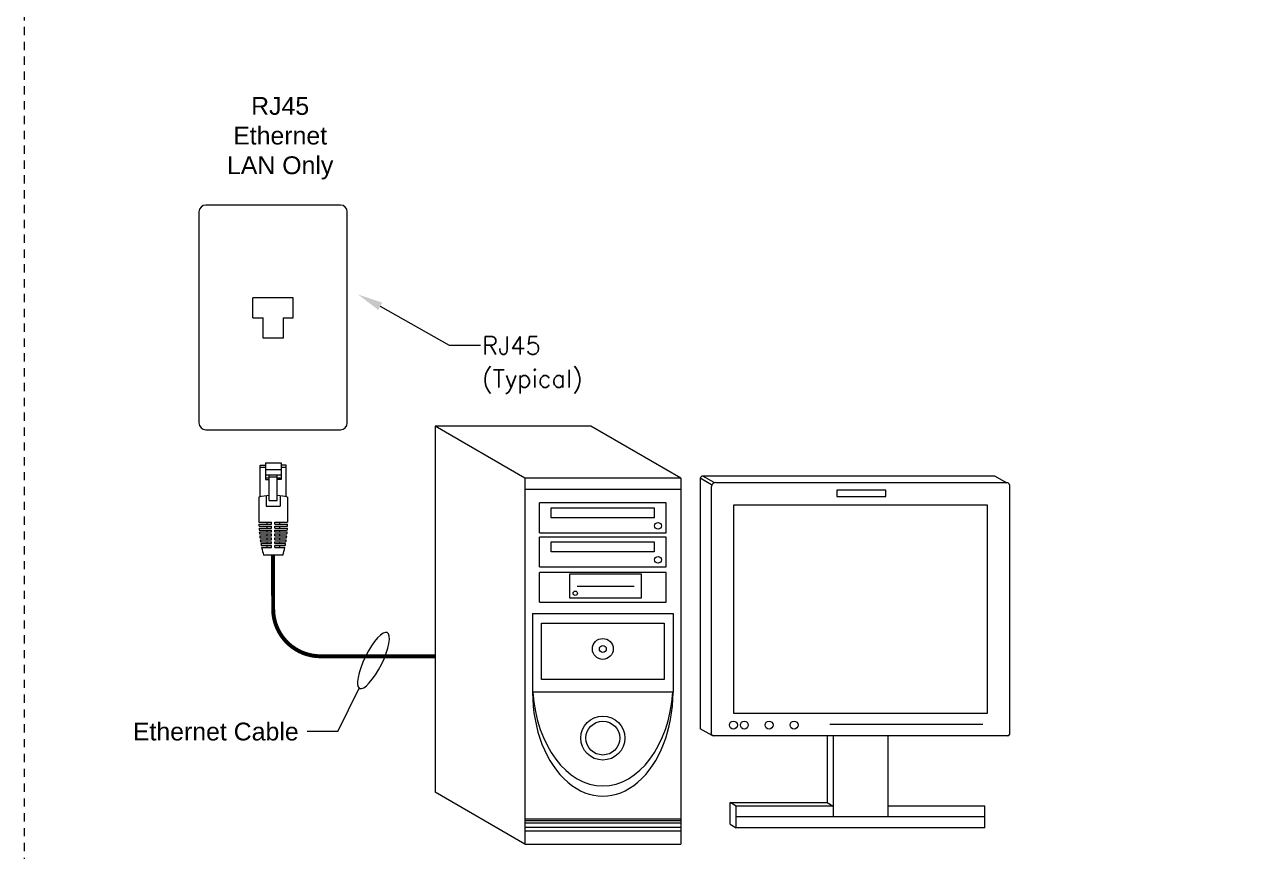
# Model space of a CAD drawing. Header units: inches. Extents: x -60 to 2005, y -577 to 104.
# Drawn here: x 1441.45 to 1459.9, y 24.49 to 37.03 of the extents above; entities that cross this region are included whole.
import ezdxf

# ---------------------------------------------------------------- set-up
doc = ezdxf.new("R2010")
doc.units = ezdxf.units.IN
doc.header["$MEASUREMENT"] = 0
doc.linetypes.add('HIDDEN2', pattern=[0.1875, 0.125, -0.0625])
doc.layers.get('0').update_dxf_attribs({"lineweight": 5})
doc.layers.add('WS_DETAIL', color=7, linetype='Continuous', lineweight=5)
doc.styles.add('ARIAL', font='arial.ttf')
doc.styles.add('ROMANS', font='ROMANS.shx', dxfattribs={"height": 0.0625})

# ---------------------------------------------------------------- blocks, each defined once
blk = doc.blocks.new('A$C756910A1')
at = {"layer": 'WS_DETAIL'}
for p, q in [((0.15, 6.6), (0.15, 10.17)), ((0.15, 10.17), (0.73, 10.17)), ((0.73, 9.92), (0.15, 9.92)), ((0.73, 10.43), (0.73, 8.56)), ((0.73, 10.43), (2.51, 10.43)), ((2.51, 9.66), (0.73, 9.66)), ((2.51, 10.43), (2.51, 8.56)), ((3.08, 10.17), (2.51, 10.17)), ((3.08, 9.92), (2.51, 9.92)), ((3.08, 6.6), (3.08, 10.17)), ((2.51, 9.06), (0.73, 9.06)), ((0.73, 8.74), (1.17, 8.74)), ((0.73, 8.56), (1.17, 8.56)), ((1.17, 6.17), (1.17, 9.06)), ((1.17, 8.85), (2.06, 8.85)), ((2.06, 6.17), (2.06, 9.06)), ((2.06, 8.74), (2.51, 8.74)), ((2.51, 8.56), (2.06, 8.56)), ((0, 6.56), (0, 3.73)), ((0.81, 6.7), (0.81, 5.55)), ((0.81, 5.55), (2.42, 5.55)), ((1.17, 6.17), (2.06, 6.17)), ((2.42, 6.7), (2.42, 5.55)), ((3.23, 6.56), (3.23, 3.73)), ((0, 3.73), (1.43, 3.73)), ((0, 3.51), (1.43, 3.51)), ((0.01, 3.29), (1.43, 3.29)), ((0.02, 3.06), (1.43, 3.06)), ((0.03, 2.84), (1.43, 2.84)), ((0.89, 3.73), (0.89, 3.51)), ((0.89, 3.29), (0.89, 3.06)), ((0.89, 2.84), (0.89, 2.62)), ((1.43, 3.51), (1.43, 3.73)), ((1.43, 3.06), (1.43, 3.29)), ((1.43, 2.62), (1.43, 2.84)), ((1.8, 3.73), (3.23, 3.73)), ((1.8, 3.51), (1.8, 3.73)), ((1.8, 3.51), (3.23, 3.51)), ((1.8, 3.29), (3.23, 3.29)), ((1.8, 3.06), (1.8, 3.29)), ((1.8, 3.06), (3.22, 3.06)), ((1.8, 2.84), (3.2, 2.84)), ((1.8, 2.62), (1.8, 2.84)), ((2.34, 3.73), (2.34, 3.51)), ((2.34, 3.29), (2.34, 3.06)), ((2.34, 2.84), (2.34, 2.62)), ((0.05, 2.62), (1.43, 2.62)), ((0.07, 2.4), (1.43, 2.4)), ((0.09, 2.18), (1.43, 2.18)), ((0.12, 1.96), (1.43, 1.96)), ((0.15, 1.74), (1.43, 1.74)), ((0.18, 1.52), (1.43, 1.52)), ((0.89, 2.4), (0.89, 2.18)), ((0.89, 1.96), (0.89, 1.74)), ((0.89, 1.52), (0.89, 1.3)), ((1.43, 2.18), (1.43, 2.4)), ((1.43, 1.74), (1.43, 1.96)), ((1.43, 1.3), (1.43, 1.52)), ((1.8, 2.62), (3.19, 2.62)), ((1.8, 2.4), (3.17, 2.4)), ((1.8, 2.18), (1.8, 2.4)), ((1.8, 2.18), (3.14, 2.18)), ((1.8, 1.96), (3.12, 1.96)), ((1.8, 1.74), (1.8, 1.96)), ((1.8, 1.74), (3.09, 1.74)), ((1.8, 1.52), (3.05, 1.52)), ((1.8, 1.3), (1.8, 1.52)), ((2.34, 2.4), (2.34, 2.18)), ((2.34, 1.96), (2.34, 1.74)), ((2.34, 1.52), (2.34, 1.3)), ((0.22, 1.3), (1.43, 1.3)), ((0.26, 1.08), (1.43, 1.08)), ((0.31, 0.86), (1.43, 0.86)), ((0.89, 1.08), (0.89, 0.86)), ((1.43, 0.86), (1.43, 1.08)), ((1.8, 1.3), (3.01, 1.3)), ((1.8, 1.08), (2.97, 1.08)), ((1.8, 0.86), (1.8, 1.08)), ((1.8, 0.86), (2.92, 0.86)), ((2.34, 1.08), (2.34, 0.86)), ((2.69, 0), (0.52, 0))]:
    blk.add_line(p, q, dxfattribs=at)
for centre, radius, start, end in [((1.62, -0.58), 7.33, 93.502, 102.7411), ((1.62, -0.58), 7.33, 77.2589, 86.498), ((13.49, 3.73), 13.49, 180.937, 181.8742), ((13.49, 3.73), 13.49, 182.8119, 183.7504), ((-10.25, 3.73), 13.49, 356.2496, 357.1881), ((-10.25, 3.73), 13.49, 358.1258, 359.063), ((13.49, 3.73), 13.49, 184.6899, 185.6307), ((13.49, 3.73), 13.49, 186.573, 187.5171), ((13.49, 3.73), 13.49, 188.4632, 189.4117), ((-10.25, 3.73), 13.49, 350.5883, 351.5368), ((-10.25, 3.73), 13.49, 352.4829, 353.427), ((-10.25, 3.73), 13.49, 354.3693, 355.3101), ((13.49, 3.73), 13.49, 190.3627, 191.3167), ((13.49, 3.73), 13.49, 192.2739, 196.0379), ((-10.25, 3.73), 13.49, 343.9621, 347.7261), ((-10.25, 3.73), 13.49, 348.6833, 349.6373)]:
    blk.add_arc(centre, radius, start, end, dxfattribs=at)
blk = doc.blocks.new('A$C3358774E')
at = {"layer": 'WS_DETAIL'}
for p, q in [((2.79, 11.02), (11.52, 6.12)), ((11.52, 6.12), (15.46, 6.11))]:
    blk.add_line(p, q, dxfattribs=at)
blk.add_solid([(2.54, 10.56), (3.03, 11.49), (0, 12.49)], dxfattribs=at)
at = {"layer": 'WS_DETAIL', "style": 'ROMANS'}
for s, p in [('RJ45', (15.67, 4.93)), ('(Typical)', (15.67, 0.75))]:
    blk.add_text(s, height=2.25, dxfattribs=at).set_placement(p)
blk = doc.blocks.new('A$C70194CB4')
for p, q in [((10.289, 16.344), (0.5, 16.344)), ((0, 15.844), (0, 0.5)), ((10.789, 0.5), (10.789, 15.844)), ((0.5, 0), (10.289, 0))]:
    blk.add_line(p, q)
for centre, start, end in [((0.5, 15.844), 90, 180), ((10.289, 15.844), 0, 90), ((0.5, 0.5), 180, 270), ((10.289, 0.5), 270, 0)]:
    blk.add_arc(centre, 0.5, start, end)

msp = doc.modelspace()

# ---------------------------------------------------------------- linework, layer by layer
for p, q in [((1445.532, 32.885), (1444.922, 32.885)), ((1444.922, 32.58), (1444.922, 32.885)), ((1445.532, 32.58), (1445.532, 32.885)), ((1445.532, 32.58), (1445.532, 32.885)), ((1444.922, 32.58), (1445.075, 32.58)), ((1445.075, 32.275), (1445.075, 32.58)), ((1445.075, 32.275), (1445.075, 32.58)), ((1445.38, 32.58), (1445.532, 32.58)), ((1445.38, 32.58), (1445.38, 32.275)), ((1445.38, 32.58), (1445.38, 32.275)), ((1445.38, 32.275), (1445.075, 32.275)), ((1445.38, 32.275), (1445.075, 32.275)), ((1449.047, 30.15), (1447.686, 30.936)), ((1447.686, 30.936), (1447.686, 25.386)), ((1450.048, 30.936), (1447.686, 30.936)), ((1451.409, 30.15), (1450.048, 30.936)), ((1449.047, 30.15), (1449.047, 24.601)), ((1451.409, 30.15), (1449.047, 30.15)), ((1451.409, 30.15), (1451.409, 24.601)), ((1451.876, 30.05), (1451.706, 30.149)), ((1451.706, 30.149), (1451.706, 26.349)), ((1451.915, 30.083), (1451.745, 30.182)), ((1456.176, 30.182), (1451.745, 30.182)), ((1451.943, 30.083), (1456.357, 30.083)), ((1456.362, 30.074), (1456.176, 30.182)), ((1451.409, 29.98), (1449.047, 29.98)), ((1451.876, 26.266), (1451.876, 30.023)), ((1454.521, 29.968), (1453.779, 29.968)), ((1453.779, 29.968), (1453.779, 29.874)), ((1454.521, 29.874), (1454.521, 29.968)), ((1456.396, 30.05), (1456.396, 26.264)), ((1451.188, 29.773), (1449.267, 29.773)), ((1449.267, 29.321), (1449.267, 29.773)), ((1451.188, 29.321), (1451.188, 29.773)), ((1452.215, 29.744), (1456.057, 29.744)), ((1452.215, 26.58), (1452.215, 29.744)), ((1453.779, 29.874), (1454.521, 29.874)), ((1456.057, 29.744), (1456.057, 26.58)), ((1449.447, 29.699), (1451.008, 29.699)), ((1449.447, 29.546), (1449.447, 29.699)), ((1451.008, 29.546), (1449.447, 29.546)), ((1451.008, 29.699), (1451.008, 29.546)), ((1449.267, 29.321), (1451.188, 29.321)), ((1451.188, 29.257), (1449.267, 29.257)), ((1449.267, 28.805), (1449.267, 29.257)), ((1449.447, 29.182), (1451.008, 29.182)), ((1449.447, 29.03), (1449.447, 29.182)), ((1451.008, 29.182), (1451.008, 29.03)), ((1451.188, 28.805), (1451.188, 29.257)), ((1451.008, 29.03), (1449.447, 29.03)), ((1449.267, 28.805), (1451.188, 28.805)), ((1451.188, 28.72), (1449.267, 28.72)), ((1449.267, 28.268), (1449.267, 28.72)), ((1450.817, 28.692), (1449.725, 28.692)), ((1449.725, 28.692), (1449.725, 28.333)), ((1450.817, 28.333), (1450.817, 28.692)), ((1451.188, 28.268), (1451.188, 28.72)), ((1449.84, 28.513), (1450.702, 28.513)), ((1449.267, 28.268), (1451.188, 28.268)), ((1449.725, 28.333), (1450.817, 28.333)), ((1449.163, 28.095), (1451.293, 28.095)), ((1449.163, 28.095), (1449.163, 26.902)), ((1451.293, 28.095), (1451.293, 26.902)), ((1449.298, 27.952), (1451.157, 27.952)), ((1449.298, 27.095), (1449.298, 27.952)), ((1451.157, 27.952), (1451.157, 27.095)), ((1451.157, 27.095), (1449.298, 27.095)), ((1451.293, 26.902), (1449.163, 26.902)), ((1456.057, 26.58), (1452.215, 26.58)), ((1455.992, 26.413), (1453.671, 26.413)), ((1446.21, 26.305), (1445.744, 26.305)), ((1451.887, 26.245), (1451.706, 26.349)), ((1456.372, 26.241), (1451.9, 26.241)), ((1453.63, 26.241), (1453.63, 25.229)), ((1453.721, 26.241), (1453.721, 25.177)), ((1454.551, 26.241), (1454.551, 25.177)), ((1449.047, 24.601), (1447.686, 25.386)), ((1452.161, 24.901), (1452.161, 25.229)), ((1452.253, 25.177), (1452.161, 25.229)), ((1452.161, 25.229), (1453.63, 25.229)), ((1452.253, 24.848), (1452.253, 25.177)), ((1453.721, 25.177), (1452.253, 25.177)), ((1453.63, 25.229), (1453.721, 25.177)), ((1453.721, 25.177), (1453.721, 25.012)), ((1456.02, 25.177), (1454.551, 25.177)), ((1454.551, 25.177), (1454.551, 25.012)), ((1456.02, 24.848), (1456.02, 25.177)), ((1449.047, 24.981), (1451.409, 24.981)), ((1449.047, 24.958), (1451.409, 24.958)), ((1449.047, 24.92), (1451.409, 24.92)), ((1456.02, 25.012), (1452.253, 25.012)), ((1449.047, 24.859), (1451.409, 24.859)), ((1449.047, 24.802), (1451.409, 24.802)), ((1452.161, 24.901), (1452.253, 24.848)), ((1456.02, 24.848), (1452.253, 24.848)), ((1449.047, 24.601), (1451.409, 24.601))]:
    msp.add_line(p, q)
at = {"linetype": 'Continuous'}
msp.add_line((1446.21, 26.305), (1446.535, 26.964), dxfattribs=at)
at = {"linetype": 'HIDDEN2'}
msp.add_lwpolyline([(1441.454, 70.266), (1489.75, 70.266), (1489.75, 17.518), (1441.454, 17.518)], close=True, dxfattribs=at)
at = {"const_width": 0.06}
msp.add_lwpolyline([(1445.227, 28.982), (1445.228, 28.168, 0.414214), (1445.947, 27.448), (1447.686, 27.448)], format="xyb", dxfattribs=at)
for centre, radius in [((1451.065, 29.427), 0.0507), ((1451.065, 28.911), 0.0507), ((1449.81, 28.404), 0.0336), ((1450.228, 27.56), 0.158), ((1450.228, 27.56), 0.0526), ((1450.228, 26.208), 0.334), ((1450.228, 26.208), 0.257), ((1452.209, 26.405), 0.0596), ((1452.375, 26.405), 0.0596), ((1452.75, 26.405), 0.0596), ((1453.129, 26.405), 0.0596)]:
    msp.add_circle(centre, radius)
for centre, radius, start, end in [((1451.745, 30.142), 0.0395, 89.2715, 170.7197), ((1451.945, 30.014), 0.0699, 91.8127, 172.6661), ((1456.357, 30.044), 0.0395, 9.2803, 90.7285), ((1451.902, 26.268), 0.0263, 182.9707, 266.6816), ((1456.372, 26.265), 0.0237, 268.6691, 357.3467)]:
    msp.add_arc(centre, radius, start, end)
at = {"extrusion": (0, 0, -1)}
msp.add_ellipse((1446.749, 27.385), major_axis=(-0.21, -0.423), ratio=0.285068, dxfattribs=at)
for centre, start_param, end_param in [((1450.228, 26.902), 4.712389, 7.853982), ((1450.228, 27.057), 4.8114, 7.754971)]:
    msp.add_ellipse(centre, major_axis=(0, -1.575), ratio=0.676298, start_param=start_param, end_param=end_param)

# ---------------------------------------------------------------- block references
for name, p, xscale, yscale, zscale in [('A$C70194CB4', (1444.103, 30.884), 0.2084485346007696, 0.2084485346007696, 0.2084485346007696), ('A$C3358774E', (1446.518, 31.435), 0.1199519999999978, 0.1199519999999978, 0.1199519999999978)]:
    msp.add_blockref(name, p, dxfattribs=dict(xscale=xscale, yscale=yscale, zscale=zscale))
at = {"extrusion": (0, 0, -1), "xscale": -0.1340402047096987, "yscale": 0.1340402047096987, "zscale": -0.1340402047096987}
msp.add_blockref('A$C756910A1', (-1445.012, 28.982), dxfattribs=at)

# ---------------------------------------------------------------- texts
at = {"insert": (1445.334, 35.93), "char_height": 0.2699, "width": 4.95408, "attachment_point": 2, "style": 'ARIAL'}
msp.add_mtext('RJ45\\PEthernet\\PLAN Only', dxfattribs=at)
at = {"linetype": 'Continuous', "insert": (1445.615, 26.305), "char_height": 0.26989, "width": 6.92856, "attachment_point": 6, "style": 'ARIAL'}
msp.add_mtext('Ethernet Cable', dxfattribs=at)

doc.saveas('drawing.dxf')
